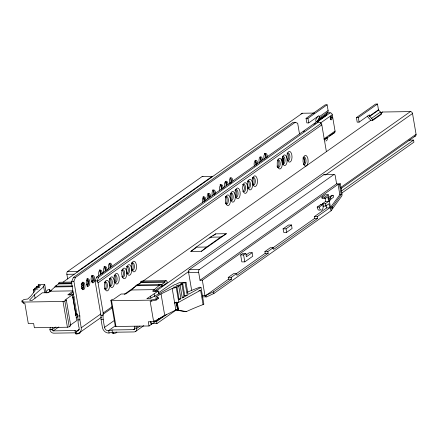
<?xml version="1.0" encoding="UTF-8"?>
<svg xmlns="http://www.w3.org/2000/svg" width="438" height="438" viewBox="0 0 438 438"><rect width="100%" height="100%" fill="white"/><g stroke="black" fill="none" stroke-linecap="round" stroke-linejoin="round"><path stroke-width="0.66" d="M134.805 328.861L133.694 329.65L111.991 329.978L108.279 330.783A3.613 3.017 54.8 0 1 104.518 327.405C103.757 322.664 102.536 317.753 103.187 312.973L98.035 282.833L97.176 280.917L98.742 277.112L318.574 121.934L320.961 122.952L321.82 124.868L326.398 151.657M100.773 313.975L81.244 327.761A6.017 5.032 54.8 0 1 76.929 333.548L75.38 332.825L53.677 333.159A3.613 3.017 54.8 0 1 49.916 329.781L50.299 327.498M79.327 329.294L76.541 331.265L74.986 330.542L53.283 330.876A1.205 1.007 54.8 0 1 52.034 329.748L52.412 327.465M133.694 329.65A1.205 1.007 54.8 0 0 134.554 328.489L134.937 326.206M318.574 121.934L316.455 121.967L96.623 277.139L95.062 280.95L100.992 315.639L101.052 319.526L102.404 327.438A6.017 5.032 54.8 0 0 108.668 333.066L112.38 332.261L134.083 331.933A3.613 3.017 54.8 0 0 136.672 328.462L137.05 326.173M202.706 296.876L206.774 296.816L213.897 293.482L331.079 210.766L330.789 209.068L341.207 194.675L339.445 184.376L340.304 183.774L342.012 193.755M342.067 194.319A2.168 1.035 89.1 0 1 341.613 196.268L331.079 210.766M76.541 331.265A3.613 3.017 54.8 0 0 79.125 327.794C77.247 323.178 78.922 317.758 76.738 313.378L71.586 283.238L71.788 281.305L73.349 277.495L293.181 122.317L295.3 122.284L297.687 123.302L299.51 133.973M81.244 327.761L79.891 319.85L79.831 315.962L73.902 281.273L75.467 277.462L295.3 122.284M317.796 121.397L317.698 120.828A0.602 0.504 54.8 0 1 317.758 120.461L318.919 118.474A2.77 2.316 54.8 0 0 319.187 116.798L318.99 115.654L308.735 122.897L306.83 122.925L306.047 118.359L325.215 104.83L327.12 104.802L328.095 110.507A2.77 2.316 54.8 0 1 327.827 112.183L326.666 114.176A0.602 0.504 54.8 0 0 326.606 114.537L326.704 115.106L317.796 121.397L315.891 121.425L315.798 120.855A2.77 2.316 54.8 0 1 316.061 119.18L317.221 117.192A0.602 0.504 54.8 0 0 317.282 116.826M322.554 204.94L322.352 203.774L325.314 203.73L328.604 201.409L327.799 196.7L325.1 198.606L322.138 198.655L321.892 197.199L325.325 194.779L328.286 194.729C329.053 203.774 328.998 196.547 333.143 195.288L333.482 197.275L330.882 199.109L329.403 201.25L330.789 209.068M339.445 184.376L338.07 184.398L339.828 194.691L330.701 207.086L332.152 207.064M47.03 292.847L44.616 292.19L43.685 286.737L34.482 294.823L29.773 299.86A2.409 0.657 -9.7 0 0 30.967 300.463L32.023 300.446L42.333 292.803L48.076 292.715M33.737 292.491L33.283 289.836L33.671 289.452L38.051 289.025L34.657 288.483L34.881 289.792M34.657 288.483L35.429 287.722L39.809 287.295L36.414 286.753L36.639 288.062M36.414 286.753L36.88 286.293L39.612 286.2L40.433 285.384L38.172 285.023L38.506 286.989M38.172 285.023L38.648 284.552L44.725 284.459L46.143 292.765M45.952 291.631L47.884 289.726L49.724 289.452L50.063 291.462M72.774 285.937L55.697 286.2L50.189 291.221L72.735 290.876M163.998 315.71L149.029 325.981L115.977 326.485L115.276 326.107L110.869 300.348L112.358 299.296L113.656 299.274L121.107 294.018L125.788 293.947L131.4 289.983L136.908 284.963L160.133 284.607L160.292 284.886L161.972 284.355L164.852 282.318L164.732 281.634L166.144 280.638L167.075 281.607L167.267 282.609L162.246 286.156L161.293 286.167L153.771 291.478M159.197 294.073L158.731 293.876L158.249 291.04L152.506 291.128L160.133 284.607M190.831 251.45L196.147 247.174L210.295 237.188L215.775 233.843L226.353 233.684L201.409 251.292L190.831 251.45L195.819 247.93M201.409 251.292L206.731 247.01L220.872 237.029L226.353 233.684M73.562 293.925L65.032 300.019L66.335 299.997L70.737 325.757L69.253 326.808L67.419 327.224L34.367 327.728L33.644 323.518L28.311 323.6L24.824 303.189L23.652 303.211L22.097 302.116L21.9 300.972L24.057 299.45L27.786 299.017L31.021 295.913L35.21 290.553L33.283 289.836M67.66 278.946L66.872 274.319A2.168 1.035 89.1 0 1 67.49 271.576L202.137 176.53L212.189 176.377A2.168 1.035 89.1 0 1 212.671 176.29M56.584 285.959L55.637 285.97L58.517 283.939L58.396 283.255L59.809 282.258L71.898 282.077M77.039 272.222A2.168 1.035 89.1 0 1 77.542 271.429L212.189 176.377M47.972 292.77L51.328 290.405M63.067 282.121L302.308 113.245L314.522 113.059M306.047 118.359L307.952 118.331L327.12 104.802M81.145 284.662L82.689 283.572L82.574 282.888M319.187 116.798L328.095 110.507M72.905 291.226L67.802 294.829L72.484 294.758L76.885 320.517L70.502 325.029M318.919 118.474L327.827 112.183M69.297 295.02L73.113 292.327M81.293 286.556L83.472 285.018M317.758 120.461L326.666 114.176M317.698 120.828L326.606 114.537M81.391 288.401L83.625 286.824M86.417 284.853L88.098 283.671M91.449 281.3L93.13 280.117M230.076 183.445L231.193 182.657M303.299 131.761L304.415 130.967M313.92 124.261L315.595 123.078M317.276 121.895L330.132 112.818A2.048 1.708 54.8 0 1 332.261 114.734L335.054 131.066A2.048 1.708 54.8 0 1 333.586 133.032M21.9 300.972L23.455 302.067L63.017 301.464L64.846 301.043L66.335 299.997M74.23 296.871L72.9 297.813L75.692 314.145A2.048 1.708 54.8 0 1 75.544 315.289M320.534 123.012L332.261 114.734M97.258 281.404L321.043 123.439M98.035 282.833L321.82 124.868M52.034 329.748L55.938 326.989M75.692 314.145L77.022 313.203M323.885 138.95L335.054 131.066M53.283 330.876L58.867 326.934M75.9 314.927L77.017 314.139M324.082 139.738L327.438 137.373M329.672 135.796L333.028 133.426M75.56 315.497L77.241 314.309M324.306 139.908L334.364 132.807M372.508 120.565L372.41 119.996A2.77 2.316 54.8 0 0 371.572 118.337L369.738 116.393A0.602 0.504 54.8 0 1 369.557 116.032L369.36 114.887L359.105 122.131L357.2 122.158L356.417 117.592L375.585 104.063L377.49 104.036L378.465 109.741A0.602 0.504 54.8 0 0 378.646 110.102L380.48 112.046A2.77 2.316 54.8 0 1 381.317 113.705L381.416 114.274L372.508 120.565L370.603 120.592L370.504 120.023A0.602 0.504 54.8 0 0 370.324 119.662L368.489 117.718A2.77 2.316 54.8 0 1 367.652 116.059M356.417 117.592L358.322 117.565L377.49 104.036M76.042 317.884L77.685 316.723M369.557 116.032L378.465 109.741M369.738 116.393L378.646 110.102M371.572 118.337L380.48 112.046M136.908 284.963L137.067 285.237L140.675 282.691L140.56 282.006L141.967 281.01L166.144 280.638M124.321 294.314L136.059 286.025M137.176 285.237L141.091 282.477M142.766 281.295L370.827 120.308M380.885 113.207L382.566 112.018L410.39 111.597A2.048 1.708 54.8 0 1 412.519 113.513L416.073 134.291A2.048 1.708 54.8 0 1 414.605 136.256M372.41 119.996L381.317 113.705M103.187 312.973L112.117 306.671M209.676 238.152L211.34 236.974M212.999 235.803L215.775 233.843M102.903 314.418L112.391 307.722M79.223 332.891L101.545 317.134M104.518 327.405L114.564 320.315M155.495 291.522L410.39 111.597M158.249 291.04L146.878 298.694L147.934 298.683A2.409 0.657 -9.7 0 0 150.913 298.021L160.593 292.902L174.395 284.749L175.414 284.574A139.629 38.018 -9.7 0 1 179.914 282.4L185.986 282.307L187.869 293.383A1.21 0.717 -87.7 0 0 188.762 294.139L200.998 287.399L203.862 304.153L203.079 304.58A137.373 37.405 -9.7 0 0 186.418 311.571L184.59 311.5A167.787 10.72 5 0 1 179.887 310.734A168.093 10.736 5 0 1 175.496 309.995M191.658 290.345L188.603 272.469A2.168 1.035 89.1 0 1 189.221 269.726L323.868 174.68L333.92 174.527A2.168 1.035 89.1 0 1 335.245 175.895L336.603 183.829L200.007 280.249L198.655 272.316A2.168 1.035 89.1 0 1 199.274 269.573L333.92 174.527M158.441 292.858L189.249 271.117M325.445 174.976L412.519 113.513M108.279 330.783L115.533 325.664M110.869 300.348L111.57 300.725L151.132 300.123L155.923 298.93L158.085 297.407L157.735 297.041L155.435 297.074L161.047 293.936L172.205 288.467L176.985 287.273L179.115 299.729L180.899 298.743L178.77 286.288L180.166 285.521L182.29 297.977L184.075 296.991L181.945 284.536L182.788 284.07L184.918 296.526L187.25 295.239L185.121 282.784L185.986 282.307M149.029 325.981L148.307 321.771L153.645 321.689L150.152 301.284L156.12 300.074L158.277 298.552L158.085 297.407M200.007 280.249L202.334 280.211L338.07 184.398M240.654 254.965L242.855 253.41L245.817 253.367L246.402 256.788L252.173 252.715L252.775 256.23L244.798 261.858L241.836 261.908L240.654 254.965L243.616 254.921L245.817 253.367M136.672 328.462L140.018 326.096M321.892 197.199L324.854 197.155L328.286 194.729M135.457 331.539L143.828 325.631M340.611 187.557L416.073 134.291M246.063 254.982L249.211 252.759L252.173 252.715M283.079 228.855L288.522 225.012L291.484 224.968L292.086 228.483L286.644 232.326L283.682 232.37L283.079 228.855L286.041 228.811L291.484 224.968M341.043 188.51L415.383 136.032M328.675 197.494L331.769 195.31L333.143 195.288M317.2 207.081L320.972 204.42L323.085 204.387A4.21 2.009 89.1 0 1 321.93 209.983A4.21 2.009 89.1 0 1 319.313 207.048L317.2 207.081A4.21 2.009 89.1 0 0 319.817 210.016M322.352 203.774L325.642 201.453L328.604 201.409M154.614 321.541L156.596 321.508L166.654 314.413M341.514 190.979L413.582 140.105L413.932 142.158L341.864 193.032M319.313 207.048L323.085 204.387M151.657 323.644L156.946 323.567L176.503 309.765M322.751 206.112L325.713 206.068L329.004 203.747L329.704 207.842L317.238 216.646L314.276 216.69L314.577 218.463L272.294 248.313M206.369 296.926A2.256 1.528 -84.6 0 1 205.553 296.646A2.146 1.456 -84.6 0 1 205.115 296.044L228.516 279.22L228.214 277.457L233.64 273.63L236.602 273.586L236.903 275.343L268.166 253.274L267.864 251.516L273.29 247.689L273.591 249.446L317.539 218.42L317.238 216.646M236.175 273.81L265.198 253.323L264.902 251.565L270.328 247.733L273.29 247.689M314.276 216.69L326.743 207.891L329.704 207.842M228.214 277.457L231.176 277.413L236.602 273.586M202.334 280.211L204.94 295.453A2.168 1.035 89.1 0 0 205.017 295.803L213.607 291.785L231.478 279.17L231.176 277.413M175.698 302.434L174.653 303.058L178.775 302.242L200.62 290.197L203.079 304.58M172.205 288.467L175.846 310.022L176.459 309.661L178.616 310.29A165.164 10.55 5 0 0 186.418 311.571M153.645 321.689L164.732 315.48L175.846 310.022M185.121 282.784L181.71 283.233L180.215 284.059L182.788 284.07M181.945 284.536L176.311 285.494L180.166 285.521M178.77 286.288L173.13 287.246L176.985 287.273M184.409 295.617L187.25 295.239M182.153 297.243L184.075 296.991M178.978 298.995L180.899 298.743M326.737 112.873L330.132 112.818M330.953 117.357L332.009 117.34M408.955 140.176L413.582 140.105M336.603 183.829L340.304 183.774M339.828 194.691L341.207 194.675M314.577 218.463L317.539 218.42M210.295 237.188L220.872 237.029M196.147 247.174L206.731 247.01M264.902 251.565L267.864 251.516M265.198 253.323L268.166 253.274M67.49 271.576L77.542 271.429M189.221 269.726L199.274 269.573M66.872 274.319L74.241 274.21M188.603 272.469L198.655 272.316M73.349 277.495L75.467 277.462M96.623 277.139L98.742 277.112M71.788 281.305L73.902 281.273M95.062 280.95L97.176 280.917M228.516 279.22L231.478 279.17M58.396 283.255L71.827 283.052M140.56 282.006L164.732 281.634M58.517 283.939L71.947 283.736M140.675 282.691L164.852 282.318M137.067 285.237L139.799 285.198M158.238 284.914L160.292 284.886M54.624 286.961L72.385 286.687M135.835 285.724L159.06 285.368M131.4 289.983L154.625 289.627M202.334 295.491L204.94 295.453M77.718 315.995L79.831 315.962M100.992 315.639L103.105 315.606M77.772 319.882L79.891 319.85M101.052 319.526L103.165 319.494M49.855 329.436L51.974 329.403M134.493 328.15L136.612 328.117M200.998 287.399L199.876 287.169A139.629 38.018 -9.7 0 0 187.108 292.316M43.685 286.737L43.132 286.589A139.629 38.018 -9.7 0 0 44.725 284.459M157.932 298.179L158.277 298.552M55.697 286.2L55.856 286.474M303.616 157.987L304.979 162.438M358.322 117.565L359.105 122.131M330.542 197.122L330.882 199.109M332.212 206.878L332.508 208.625M329.108 199.23L329.447 201.217M324.854 197.155L325.642 201.453M326.244 204.962L326.743 207.891M325.314 203.73L325.713 206.068M307.952 118.331L308.735 122.897M286.041 228.811L286.644 232.326M243.616 254.921L244.798 261.858M213.607 291.785L213.897 293.482M181.71 283.233L181.934 284.547M176.284 287.662L178.775 302.242M177.297 302.57L178.616 310.29M176.914 302.16L178.293 310.23M176.749 302.8L177.987 310.044M176.514 302.669L177.746 309.896M176.224 302.121L177.543 309.858M161.047 293.936L164.732 315.48M155.923 298.93L156.12 300.074M154.154 293.925L154.609 296.564M158.337 318.366L158.561 319.685M156.596 321.508L156.946 323.567M150.541 296.11L150.88 298.092M154.718 320.55L154.948 321.87M151.132 300.123L151.324 301.267M150.771 321.448L151.285 324.459L150.672 321.448M111.57 300.725L115.977 326.485M113.196 332.261L113.387 333.406M111.991 329.978L112.38 332.261M108.717 330.778L109.106 333.061M76.097 331.27L76.573 333.964M74.986 330.542L75.38 332.825M64.846 301.043L69.253 326.808M63.017 301.464L67.419 327.224M34.482 294.823L35.062 298.19M23.455 302.067L23.652 303.211M161.972 284.355L162.246 286.156M161.02 284.366L161.293 286.167M381.246 112.845A2.048 1.708 54.8 0 1 382.566 112.018M198.863 290.87A137.373 37.405 -9.7 0 1 200.62 290.197M252.425 178.156A3.794 1.807 89.1 0 1 255.31 180.582A3.794 1.807 89.1 0 1 253.033 184.82M252.764 184.595A3.794 1.807 89.1 0 1 252.518 184.288M116.727 332.081A2.409 0.657 -9.7 0 1 114.28 333.334A2.409 0.657 -9.7 0 1 112.352 332.677M114.449 275.403A3.794 1.807 89.1 0 1 117.127 278.738A3.794 1.807 89.1 0 1 114.553 282.16M114.307 281.853A3.794 1.807 89.1 0 1 114.088 281.47M114 276.104A3.794 1.807 89.1 0 1 114.214 275.716M114.553 275.168A3.794 1.807 89.1 0 1 115.862 278.754A3.794 1.807 89.1 0 1 114.668 282.379M109.352 279.148A3.794 1.807 89.1 0 1 111.701 279.493A3.794 1.807 89.1 0 1 111.958 284.399A3.794 1.807 89.1 0 1 109.697 285.587M109.451 285.28A3.794 1.807 89.1 0 1 109.226 284.897M109.697 278.601A3.794 1.807 89.1 0 1 111 282.187A3.794 1.807 89.1 0 1 109.807 285.811M104.989 282.028A3.794 1.807 89.1 0 1 107.409 285.894A3.794 1.807 89.1 0 1 104.835 289.02M104.589 288.713A3.794 1.807 89.1 0 1 104.37 288.33M104.496 282.576A3.794 1.807 89.1 0 1 104.731 282.264M131.723 263.205A3.794 1.807 89.1 0 1 134.395 266.244A3.794 1.807 89.1 0 1 132.095 270.186M131.833 269.961A3.794 1.807 89.1 0 1 131.586 269.655M131.553 262.838A3.794 1.807 89.1 0 1 133.125 266.26A3.794 1.807 89.1 0 1 131.942 270.186M104.835 282.028A3.794 1.807 89.1 0 1 106.144 285.614A3.794 1.807 89.1 0 1 104.95 289.239M126.867 266.638A3.794 1.807 89.1 0 1 129.166 267.749A3.794 1.807 89.1 0 1 129.057 272.66A3.794 1.807 89.1 0 1 126.724 273.088M126.692 266.271A3.794 1.807 89.1 0 1 128.268 269.693A3.794 1.807 89.1 0 1 127.086 273.619M122.005 270.065A3.794 1.807 89.1 0 1 124.31 271.177A3.794 1.807 89.1 0 1 124.2 276.088A3.794 1.807 89.1 0 1 121.868 276.515M121.561 270.772A3.794 1.807 89.1 0 1 121.769 270.383M122.114 269.835A3.794 1.807 89.1 0 1 123.417 273.421A3.794 1.807 89.1 0 1 122.224 277.046M235.381 190.037A3.794 1.807 89.1 0 1 238.064 193.366A3.794 1.807 89.1 0 1 235.491 196.793M234.938 190.738A3.794 1.807 89.1 0 1 235.146 190.349M235.491 189.802A3.794 1.807 89.1 0 1 236.794 193.684A3.794 1.807 89.1 0 1 235.326 197.16M230.525 193.465A3.794 1.807 89.1 0 1 233.208 196.799A3.794 1.807 89.1 0 1 230.629 200.221M230.076 194.171A3.794 1.807 89.1 0 1 230.289 193.782M230.629 193.235A3.794 1.807 89.1 0 1 231.937 196.815A3.794 1.807 89.1 0 1 230.744 200.445M225.428 197.209A3.794 1.807 89.1 0 1 227.776 197.554A3.794 1.807 89.1 0 1 228.034 202.465A3.794 1.807 89.1 0 1 225.773 203.648M225.526 203.341A3.794 1.807 89.1 0 1 225.302 202.964M225.773 196.662A3.794 1.807 89.1 0 1 227.076 200.248A3.794 1.807 89.1 0 1 225.882 203.873M252.764 177.609A3.794 1.807 89.1 0 1 254.073 181.195A3.794 1.807 89.1 0 1 252.879 184.82M247.799 181.272A3.794 1.807 89.1 0 1 250.47 184.305A3.794 1.807 89.1 0 1 248.171 188.247M247.908 188.028A3.794 1.807 89.1 0 1 247.662 187.721M247.629 180.905A3.794 1.807 89.1 0 1 249.2 184.327A3.794 1.807 89.1 0 1 248.017 188.247M242.942 184.699A3.794 1.807 89.1 0 1 245.242 185.811A3.794 1.807 89.1 0 1 245.138 190.722A3.794 1.807 89.1 0 1 242.8 191.149M242.772 184.332A3.794 1.807 89.1 0 1 244.344 187.754A3.794 1.807 89.1 0 1 243.161 191.68M287.213 153.448A3.794 1.807 89.1 0 1 289.513 154.559A3.794 1.807 89.1 0 1 289.403 159.47A3.794 1.807 89.1 0 1 287.071 159.897M287.043 153.081A3.794 1.807 89.1 0 1 288.626 156.804A3.794 1.807 89.1 0 1 287.158 160.571M282.351 156.881A3.794 1.807 89.1 0 1 284.656 157.992A3.794 1.807 89.1 0 1 284.547 162.903A3.794 1.807 89.1 0 1 282.214 163.33M282.461 156.645A3.794 1.807 89.1 0 1 283.764 160.532A3.794 1.807 89.1 0 1 282.296 164.004M277.495 160.308A3.794 1.807 89.1 0 1 279.794 161.419A3.794 1.807 89.1 0 1 279.69 166.331A3.794 1.807 89.1 0 1 277.353 166.758M277.134 166.374A3.794 1.807 89.1 0 1 276.942 165.925M303.32 157.434A3.794 1.807 89.1 0 1 306.003 160.762A3.794 1.807 89.1 0 1 303.425 164.19M302.877 158.134A3.794 1.807 89.1 0 1 303.085 157.746M303.43 157.198A3.794 1.807 89.1 0 1 304.733 160.784A3.794 1.807 89.1 0 1 303.539 164.409M277.599 160.078A3.794 1.807 89.1 0 1 278.907 163.96A3.794 1.807 89.1 0 1 277.44 167.431M306.053 166.057A5.355 2.551 89.1 0 1 303.118 159.158A5.355 2.551 89.1 0 1 307.317 156.957A5.355 2.551 89.1 0 1 306.441 165.854M320.972 204.42A4.21 2.009 89.1 0 1 321.076 205.077M323.868 174.68A2.168 1.035 89.1 0 1 324.799 174.97M327.356 137.986A3.373 2.82 54.8 0 1 325.828 141.058M79.913 332.645A2.409 0.657 -9.7 0 1 77.466 333.893A2.409 0.657 -9.7 0 1 75.539 333.236M91.849 275.376A3.794 1.807 89.1 0 1 93.42 278.798A3.794 1.807 89.1 0 1 92.237 282.724M86.987 278.809A3.794 1.807 89.1 0 1 88.569 282.526A3.794 1.807 89.1 0 1 87.107 286.299M88.23 282.329A5.355 2.551 89.1 0 1 87.693 279.192M91.996 275.332A5.355 2.551 89.1 0 1 92.363 282.258M82.13 282.236A3.794 1.807 89.1 0 1 83.713 285.954A3.794 1.807 89.1 0 1 82.245 289.726M82.278 282.192A5.355 2.551 89.1 0 1 82.393 289.764M83.373 285.762A5.355 2.551 89.1 0 1 83.154 285.045M82.985 284.273A5.355 2.551 89.1 0 1 82.837 282.62M87.135 278.76A5.355 2.551 89.1 0 1 87.255 286.332M109.401 263.315A3.794 1.807 89.1 0 1 110.694 267.492M108.744 269.167A3.794 1.807 89.1 0 1 109.423 263.419A3.794 1.807 89.1 0 1 111.947 266.288M103.981 266.572A3.794 1.807 89.1 0 1 105.837 270.925M103.883 272.595A3.794 1.807 89.1 0 1 104.693 266.747A3.794 1.807 89.1 0 1 107.118 270.312M99.404 270.043A3.794 1.807 89.1 0 1 100.975 274.352M98.868 275.518A3.794 1.807 89.1 0 1 99.974 270.093A3.794 1.807 89.1 0 1 102.257 273.739M100.428 272.852A5.355 2.551 89.1 0 1 100.154 271.264M104.414 266.567A5.355 2.551 89.1 0 1 105.202 271.177M105.29 269.419A5.355 2.551 89.1 0 1 105.016 267.832M109.538 263.769A5.355 2.551 89.1 0 1 110.058 267.749M212.78 190.01A3.794 1.807 89.1 0 1 214.297 194.905M212.244 195.49A3.794 1.807 89.1 0 1 213.35 190.059A3.794 1.807 89.1 0 1 215.633 193.711M99.552 269.994A5.355 2.551 89.1 0 1 100.34 274.61M209.167 196.963A5.355 2.551 89.1 0 1 208.63 193.826M212.928 189.966A5.355 2.551 89.1 0 1 213.717 194.576M207.924 193.443A3.794 1.807 89.1 0 1 209.495 197.752M207.388 198.918A3.794 1.807 89.1 0 1 208.488 193.492A3.794 1.807 89.1 0 1 210.777 197.138M204.305 200.396A5.355 2.551 89.1 0 1 203.769 197.253M208.072 193.393A5.355 2.551 89.1 0 1 208.86 198.009M203.062 196.87A3.794 1.807 89.1 0 1 204.634 201.184M203.21 196.821A5.355 2.551 89.1 0 1 203.999 201.436M202.526 202.351A3.794 1.807 89.1 0 1 203.632 196.919A3.794 1.807 89.1 0 1 205.915 200.571M230.059 177.817A3.794 1.807 89.1 0 1 231.631 182.126M225.477 181.381A3.794 1.807 89.1 0 1 226.769 185.559M229.676 183.796A3.794 1.807 89.1 0 1 230.355 178.052A3.794 1.807 89.1 0 1 232.879 180.921M224.82 187.229A3.794 1.807 89.1 0 1 225.499 181.485A3.794 1.807 89.1 0 1 228.023 184.354M220.057 184.633A3.794 1.807 89.1 0 1 221.913 188.986M219.805 190.152A3.794 1.807 89.1 0 1 220.905 184.726A3.794 1.807 89.1 0 1 223.194 188.373M226.222 184.053A5.355 2.551 89.1 0 1 225.948 182.465M230.476 178.403A5.355 2.551 89.1 0 1 230.996 182.383M221.365 187.486A5.355 2.551 89.1 0 1 221.091 185.898M225.619 181.83A5.355 2.551 89.1 0 1 226.134 185.811M220.489 184.628A5.355 2.551 89.1 0 1 221.278 189.243M264.891 153.557A3.794 1.807 89.1 0 1 266.184 157.735M264.229 159.41A3.794 1.807 89.1 0 1 265.045 153.557A3.794 1.807 89.1 0 1 267.465 157.127M260.03 156.99A3.794 1.807 89.1 0 1 261.322 161.168M259.373 162.837A3.794 1.807 89.1 0 1 260.052 157.094A3.794 1.807 89.1 0 1 262.576 159.963M260.774 159.667A5.355 2.551 89.1 0 1 260.5 158.074M264.76 153.377A5.355 2.551 89.1 0 1 265.548 157.992M255.173 160.417A3.794 1.807 89.1 0 1 256.405 165.175M255.31 160.872A5.355 2.551 89.1 0 1 255.83 164.852M255.918 163.095A5.355 2.551 89.1 0 1 255.644 161.507M260.172 157.445A5.355 2.551 89.1 0 1 260.687 161.419M281.924 158.901A3.794 1.807 89.1 0 1 282.132 162.848M282.269 157.521A3.794 1.807 89.1 0 1 283.26 163.341M283.085 163.796A3.794 1.807 89.1 0 1 282.877 164.184M254.511 166.27A3.794 1.807 89.1 0 1 255.327 160.417A3.794 1.807 89.1 0 1 257.747 163.982M49.724 289.452A139.629 38.018 -9.7 0 1 49.122 292.135M300.988 114.066A2.048 1.708 54.8 0 1 302.308 113.245M330.476 116.245A1.927 0.92 89.1 0 1 330.717 116.596M330.991 117.652A1.927 0.92 89.1 0 1 330.531 119.673M72.549 296.937A2.048 1.708 54.8 0 1 72.823 297.511M202.137 176.53A2.168 1.035 89.1 0 1 202.931 176.651M252.874 177.844A5.355 2.551 89.1 0 0 254.593 186.478A5.355 2.551 89.1 0 0 257.265 179.224A5.355 2.551 89.1 0 0 252.874 177.844M114.663 275.409A5.355 2.551 89.1 0 0 116.382 284.043A5.355 2.551 89.1 0 0 119.048 276.783A5.355 2.551 89.1 0 0 114.663 275.409M104.945 282.269A5.355 2.551 89.1 0 0 106.664 290.903A5.355 2.551 89.1 0 0 109.336 283.643A5.355 2.551 89.1 0 0 104.945 282.269M109.801 278.836A5.355 2.551 89.1 0 0 111.52 287.47A5.355 2.551 89.1 0 0 114.192 280.216A5.355 2.551 89.1 0 0 109.801 278.836M127.08 266.643A5.355 2.551 89.1 0 0 128.799 275.278A5.355 2.551 89.1 0 0 131.471 268.018A5.355 2.551 89.1 0 0 127.08 266.643M131.937 263.211A5.355 2.551 89.1 0 0 133.656 271.845A5.355 2.551 89.1 0 0 136.327 264.59A5.355 2.551 89.1 0 0 131.937 263.211M122.218 270.071A5.355 2.551 89.1 0 0 123.938 278.705A5.355 2.551 89.1 0 0 126.609 271.45A5.355 2.551 89.1 0 0 122.218 270.071M235.595 190.043A5.355 2.551 89.1 0 0 237.314 198.677A5.355 2.551 89.1 0 0 239.986 191.417A5.355 2.551 89.1 0 0 235.595 190.043M230.738 193.47A5.355 2.551 89.1 0 0 232.458 202.104A5.355 2.551 89.1 0 0 235.129 194.85A5.355 2.551 89.1 0 0 230.738 193.47M225.877 196.903A5.355 2.551 89.1 0 0 227.596 205.537A5.355 2.551 89.1 0 0 230.268 198.277A5.355 2.551 89.1 0 0 225.877 196.903M248.012 181.277A5.355 2.551 89.1 0 0 249.731 189.911A5.355 2.551 89.1 0 0 252.403 182.651A5.355 2.551 89.1 0 0 248.012 181.277M243.156 184.705A5.355 2.551 89.1 0 0 244.875 193.339A5.355 2.551 89.1 0 0 247.547 186.084A5.355 2.551 89.1 0 0 243.156 184.705M287.427 153.453A5.355 2.551 89.1 0 0 289.146 162.087A5.355 2.551 89.1 0 0 291.817 154.833A5.355 2.551 89.1 0 0 287.427 153.453M282.565 156.886A5.355 2.551 89.1 0 0 284.284 165.52A5.355 2.551 89.1 0 0 286.956 158.26A5.355 2.551 89.1 0 0 282.565 156.886M277.708 160.313A5.355 2.551 89.1 0 0 279.428 168.948A5.355 2.551 89.1 0 0 282.099 161.693A5.355 2.551 89.1 0 0 277.708 160.313M91.449 276.745A3.794 1.807 89.1 0 0 92.67 282.855A3.794 1.807 89.1 0 0 94.559 277.719A3.794 1.807 89.1 0 0 91.449 276.745M86.593 280.172A3.794 1.807 89.1 0 0 87.808 286.288A3.794 1.807 89.1 0 0 89.702 281.152A3.794 1.807 89.1 0 0 86.593 280.172M81.731 283.605A3.794 1.807 89.1 0 0 82.952 289.715A3.794 1.807 89.1 0 0 84.841 284.58A3.794 1.807 89.1 0 0 81.731 283.605M330.416 116.749A1.927 0.92 89.1 0 0 331.035 119.853A1.927 0.92 89.1 0 0 331.993 117.247A1.927 0.92 89.1 0 0 330.416 116.749"/></g></svg>
